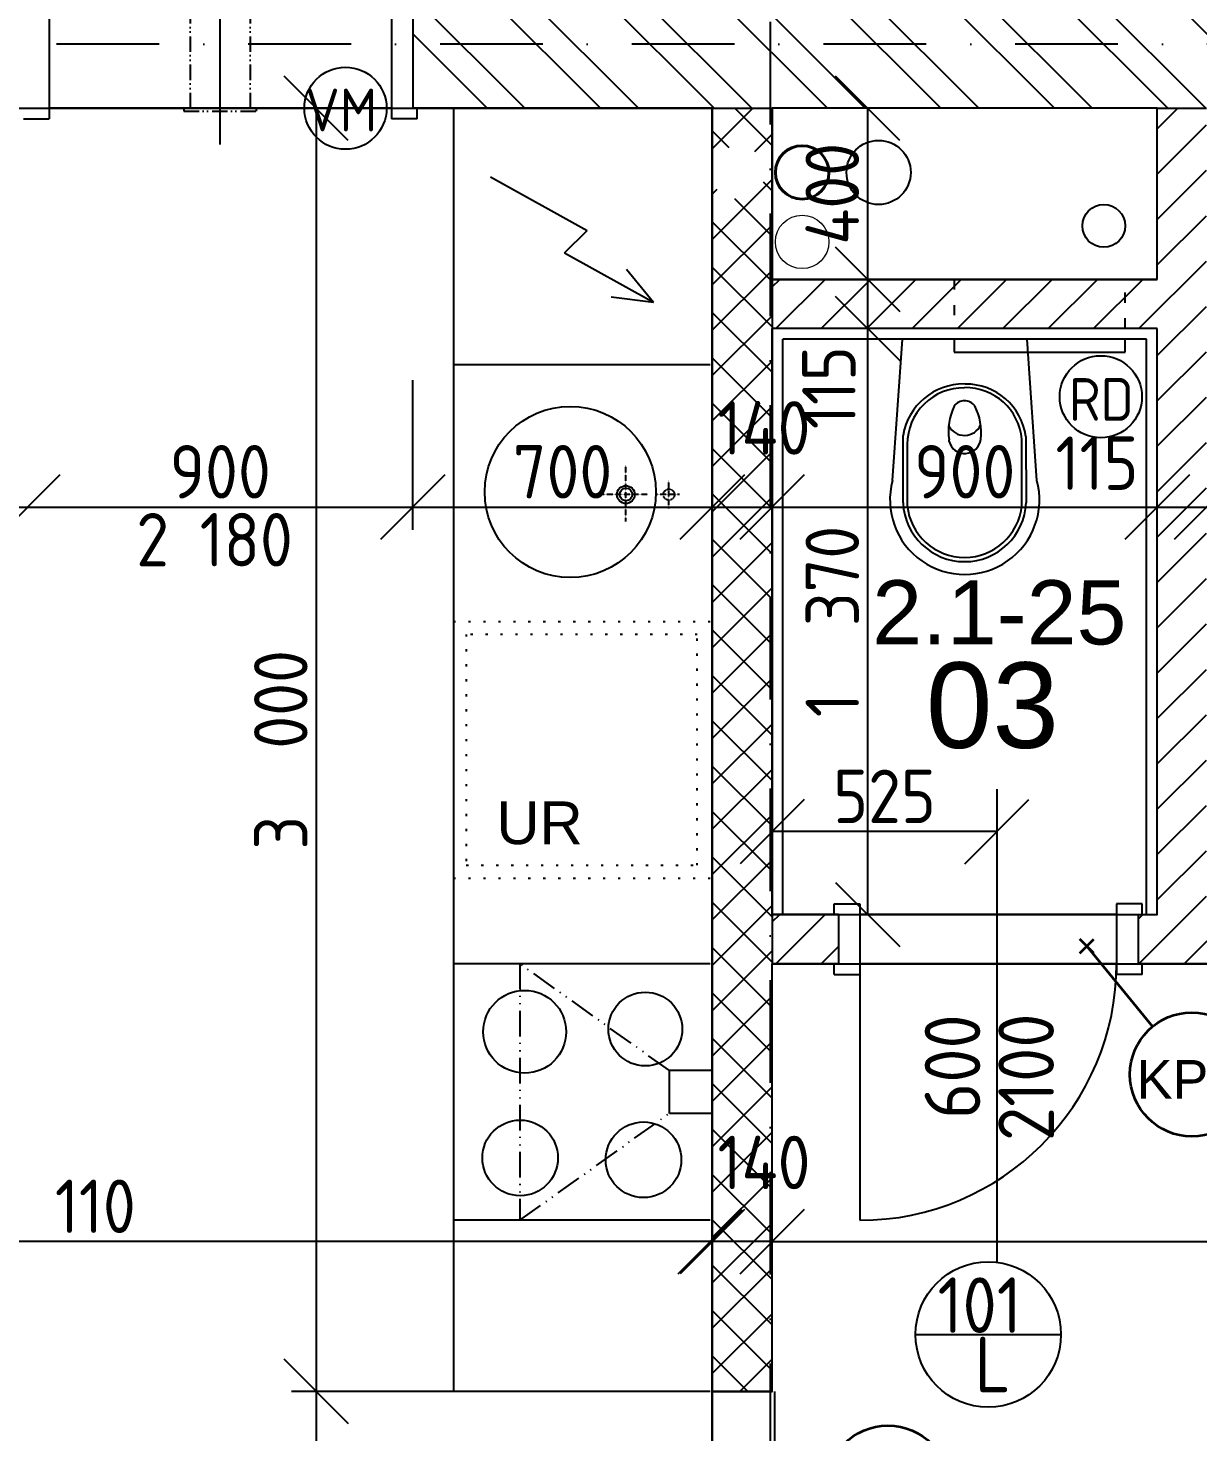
# Model space of a CAD drawing. Extents: x 4511820 to 5180432, y -1526536 to -944957.
# Drawn here: x 5030372 to 5033106, y -1241859 to -1238577 of the extents above; entities that cross this region are included whole.
import ezdxf

# ---------------------------------------------------------------- set-up
doc = ezdxf.new("R2010")
doc.units = 0
doc.header["$MEASUREMENT"] = 0
for name, pattern in [('ACAD_ISO03W100', [30, 12, -18]), ('ACAD_ISO07W100', [3.5, 0.5, -3]), ('ACAD_ISO12W100', [22, 12, -3, 0.5, -3, 0.5, -3]), ('BODKOCIARKOVANA_3', [5.6, 3, -1.3, 0, -1.3]), ('DASHED', [0.75, 0.5, -0.25])]:
    doc.linetypes.add(name, pattern=pattern)
doc.layers.get('0').update_dxf_attribs({"linetype": 'CONTINUOUS'})
doc.layers.get('Defpoints').update_dxf_attribs({"color": 61, "linetype": 'CONTINUOUS'})
for name, color, linetype in [('DVERE', 45, 'CONTINUOUS'), ('KÓTY', 4, 'CONTINUOUS'), ('MÚRY', 1, 'CONTINUOUS'), ('osi', 253, 'CONTINUOUS'), ('Plochy', 41, 'CONTINUOUS'), ('POPIS', 7, 'CONTINUOUS'), ('TENKÁ', 7, 'CONTINUOUS'), ('tzb', 153, 'CONTINUOUS'), ('ZARIADENIE1', 145, 'CONTINUOUS'), ('ZARIADOVACIE', 144, 'CONTINUOUS'), ('zz-vetr', 52, 'CONTINUOUS'), ('ŠRAFY', 82, 'CONTINUOUS')]:
    doc.layers.add(name, color=color, linetype=linetype)
for name, color, linetype, lineweight in [('preklady', 74, 'CONTINUOUS', 35), ('zz-kanal-daždová', 136, 'CONTINUOUS', 40), ('zz-kanal-splaskova', 37, 'CONTINUOUS', 18)]:
    doc.layers.add(name, color=color, linetype=linetype, lineweight=lineweight)
doc.styles.add('ARIAL', font='arial.ttf')
doc.styles.add('STYLE1', font='isocp.shx')
doc.dimstyles.new('STANDARD-50', dxfattribs={"dimtxt": 125, "dimasz": 150, "dimexe": 10, "dimexo": 200, "dimgap": 20, "dimtad": 1, "dimdsep": 46, "dimlunit": 6, "dimtxsty": 'STYLE1', "dimblk1": 'OBLIQUE', "dimblk2": 'OBLIQUE', "dimsah": 1, "dimcen": 2.5, "dimse1": 1, "dimse2": 1, "dimadec": 0, "dimazin": 0, "dimtfac": 1, "dimtmove": 1, "dimatfit": 3, "dimldrblk": 'OBLIQUE', "dimfxl": 1, "dimtolj": 1, "dimtzin": 0, "dimarcsym": 0})

# ---------------------------------------------------------------- blocks, each defined once
blk = doc.blocks.new('_OBLIQUE')
at = {"color": 0, "linetype": 'ByBlock'}
blk.add_line((-0.5, -0.5), (0.5, 0.5), dxfattribs=at)
blk = doc.blocks.new('*D31330')
at = {"layer": 'Defpoints', "color": 0}
for p in [(5032111, -1240356.6), (5032636, -1240356.6), (5032111, -1240455.5)]:
    blk.add_point(p, dxfattribs=at)
at = {"layer": 'KÓTY', "color": 0, "lineweight": -2}
blk.add_line((5032636, -1240455.5), (5032111, -1240455.5), dxfattribs=at)
at = {"layer": 'KÓTY', "color": 0, "linetype": 'ByBlock', "lineweight": -2, "xscale": 150, "yscale": 150, "zscale": 150, "rotation": 180}
blk.add_blockref('_OBLIQUE', (5032111, -1240455.5), dxfattribs=at)
at = {"layer": 'KÓTY', "color": 0, "linetype": 'ByBlock', "lineweight": -2, "xscale": 150, "yscale": 150, "zscale": 150}
blk.add_blockref('_OBLIQUE', (5032636, -1240455.5), dxfattribs=at)
at = {"layer": 'KÓTY', "color": 0, "insert": (5032373.5, -1240373), "char_height": 125, "attachment_point": 5, "style": 'STYLE1'}
blk.add_mtext('\\A1;525', dxfattribs=at)
blk = doc.blocks.new('*D31336')
at = {"layer": 'Defpoints', "color": 0}
for p in [(5032111, -1239371.7), (5033011, -1239371.7), (5033011, -1239696.5)]:
    blk.add_point(p, dxfattribs=at)
at = {"layer": 'KÓTY', "color": 0, "lineweight": -2}
blk.add_line((5032111, -1239696.5), (5033011, -1239696.5), dxfattribs=at)
at = {"layer": 'KÓTY', "color": 0, "linetype": 'ByBlock', "lineweight": -2, "xscale": 150, "yscale": 150, "zscale": 150, "rotation": 180}
blk.add_blockref('_OBLIQUE', (5032111, -1239696.5), dxfattribs=at)
at = {"layer": 'KÓTY', "color": 0, "linetype": 'ByBlock', "lineweight": -2, "xscale": 150, "yscale": 150, "zscale": 150}
blk.add_blockref('_OBLIQUE', (5033011, -1239696.5), dxfattribs=at)
at = {"layer": 'KÓTY', "color": 0, "insert": (5032561, -1239614), "char_height": 125, "attachment_point": 5, "style": 'STYLE1'}
blk.add_mtext('\\A1;900', dxfattribs=at)
blk = doc.blocks.new('*D31337')
at = {"layer": 'Defpoints', "color": 0}
for p in [(5033126, -1239696.5), (5035416, -1239696.5), (5035416, -1239696.5)]:
    blk.add_point(p, dxfattribs=at)
at = {"layer": 'KÓTY', "color": 0, "lineweight": -2}
blk.add_line((5033126, -1239696.5), (5035416, -1239696.5), dxfattribs=at)
at = {"layer": 'KÓTY', "color": 0, "linetype": 'ByBlock', "lineweight": -2, "xscale": 150, "yscale": 150, "zscale": 150, "rotation": 180}
blk.add_blockref('_OBLIQUE', (5033126, -1239696.5), dxfattribs=at)
at = {"layer": 'KÓTY', "color": 0, "linetype": 'ByBlock', "lineweight": -2, "xscale": 150, "yscale": 150, "zscale": 150}
blk.add_blockref('_OBLIQUE', (5035416, -1239696.5), dxfattribs=at)
at = {"layer": 'KÓTY', "color": 0, "insert": (5034271, -1239614), "char_height": 125, "attachment_point": 5, "style": 'STYLE1'}
blk.add_mtext('\\A1;2ﾠ290', dxfattribs=at)
blk = doc.blocks.new('*D31338')
at = {"layer": 'Defpoints', "color": 0}
for p in [(5033011, -1239696.5), (5033126, -1239696.5), (5033126, -1239696.5)]:
    blk.add_point(p, dxfattribs=at)
at = {"layer": 'KÓTY', "color": 0, "lineweight": -2}
blk.add_line((5033011, -1239696.5), (5033126, -1239696.5), dxfattribs=at)
at = {"layer": 'KÓTY', "color": 0, "linetype": 'ByBlock', "lineweight": -2, "xscale": 150, "yscale": 150, "zscale": 150, "rotation": 180}
blk.add_blockref('_OBLIQUE', (5033011, -1239696.5), dxfattribs=at)
at = {"layer": 'KÓTY', "color": 0, "linetype": 'ByBlock', "lineweight": -2, "xscale": 150, "yscale": 150, "zscale": 150}
blk.add_blockref('_OBLIQUE', (5033126, -1239696.5), dxfattribs=at)
at = {"layer": 'KÓTY', "color": 0, "insert": (5032870, -1239594), "char_height": 125, "attachment_point": 5, "style": 'STYLE1'}
blk.add_mtext('\\A1;115', dxfattribs=at)
blk = doc.blocks.new('*D31341')
at = {"layer": 'Defpoints', "color": 0}
for p in [(5031971, -1238764.2), (5031045, -1241764.2), (5031971, -1241764.2)]:
    blk.add_point(p, dxfattribs=at)
at = {"layer": 'KÓTY', "color": 0, "lineweight": -2}
blk.add_line((5031045, -1238764.2), (5031045, -1241764.2), dxfattribs=at)
at = {"layer": 'KÓTY', "color": 0, "linetype": 'ByBlock', "lineweight": -2, "xscale": 150, "yscale": 150, "zscale": 150}
for p, rotation in [((5031045, -1238764.2), 90), ((5031045, -1241764.2), 270)]:
    blk.add_blockref('_OBLIQUE', p, dxfattribs=dict(at, rotation=rotation))
at = {"layer": 'KÓTY', "color": 0, "insert": (5030962.5, -1240264.2), "char_height": 125, "attachment_point": 5, "rotation": 90, "style": 'STYLE1'}
blk.add_mtext('\\A1;3ﾠ000', dxfattribs=at)
blk = doc.blocks.new('*D31342')
at = {"layer": 'Defpoints', "color": 0}
for p in [(5031971, -1241764.2), (5031045, -1242839.2), (5031971, -1242839.2)]:
    blk.add_point(p, dxfattribs=at)
at = {"layer": 'KÓTY', "color": 0, "lineweight": -2}
blk.add_line((5031045, -1241764.2), (5031045, -1242839.2), dxfattribs=at)
at = {"layer": 'KÓTY', "color": 0, "linetype": 'ByBlock', "lineweight": -2, "xscale": 150, "yscale": 150, "zscale": 150}
for p, rotation in [((5031045, -1241764.2), 90), ((5031045, -1242839.2), 270)]:
    blk.add_blockref('_OBLIQUE', p, dxfattribs=dict(at, rotation=rotation))
at = {"layer": 'KÓTY', "color": 0, "insert": (5030962.5, -1242301.7), "char_height": 125, "attachment_point": 5, "rotation": 90, "style": 'STYLE1'}
blk.add_mtext('\\A1;1ﾠ075', dxfattribs=at)
blk = doc.blocks.new('*D31345')
at = {"layer": 'Defpoints', "color": 0}
for p in [(5031966, -1241764.2), (5028856, -1241854.2), (5031966, -1242281.5)]:
    blk.add_point(p, dxfattribs=at)
at = {"layer": 'KÓTY', "color": 0, "lineweight": -2}
blk.add_line((5028856, -1242281.5), (5031966, -1242281.5), dxfattribs=at)
at = {"layer": 'KÓTY', "color": 0, "linetype": 'ByBlock', "lineweight": -2, "xscale": 150, "yscale": 150, "zscale": 150, "rotation": 180}
blk.add_blockref('_OBLIQUE', (5028856, -1242281.5), dxfattribs=at)
at = {"layer": 'KÓTY', "color": 0, "linetype": 'ByBlock', "lineweight": -2, "xscale": 150, "yscale": 150, "zscale": 150}
blk.add_blockref('_OBLIQUE', (5031966, -1242281.5), dxfattribs=at)
at = {"layer": 'KÓTY', "color": 0, "insert": (5030411, -1242199), "char_height": 125, "attachment_point": 5, "style": 'STYLE1'}
blk.add_mtext('\\A1;3ﾠ110', dxfattribs=at)
blk = doc.blocks.new('*D31346')
at = {"layer": 'Defpoints', "color": 0}
for p in [(5035416, -1241414), (5032111, -1241764.2), (5035416, -1241764.2)]:
    blk.add_point(p, dxfattribs=at)
at = {"layer": 'KÓTY', "color": 0, "lineweight": -2}
blk.add_line((5032111, -1241414), (5035416, -1241414), dxfattribs=at)
at = {"layer": 'KÓTY', "color": 0, "linetype": 'ByBlock', "lineweight": -2, "xscale": 150, "yscale": 150, "zscale": 150, "rotation": 180}
blk.add_blockref('_OBLIQUE', (5032111, -1241414), dxfattribs=at)
at = {"layer": 'KÓTY', "color": 0, "linetype": 'ByBlock', "lineweight": -2, "xscale": 150, "yscale": 150, "zscale": 150}
blk.add_blockref('_OBLIQUE', (5035416, -1241414), dxfattribs=at)
at = {"layer": 'KÓTY', "color": 0, "insert": (5033567.5, -1241317.5), "char_height": 125, "attachment_point": 5, "style": 'STYLE1'}
blk.add_mtext('\\A1;3ﾠ305', dxfattribs=at)
blk = doc.blocks.new('*D31350')
at = {"layer": 'Defpoints', "color": 0}
for p in [(5031971, -1241414), (5031971, -1241764.2), (5032111, -1241764.2)]:
    blk.add_point(p, dxfattribs=at)
at = {"layer": 'KÓTY', "color": 0, "lineweight": -2}
blk.add_line((5032111, -1241414), (5031971, -1241414), dxfattribs=at)
at = {"layer": 'KÓTY', "color": 0, "linetype": 'ByBlock', "lineweight": -2, "xscale": 150, "yscale": 150, "zscale": 150, "rotation": 180}
blk.add_blockref('_OBLIQUE', (5031971, -1241414), dxfattribs=at)
at = {"layer": 'KÓTY', "color": 0, "linetype": 'ByBlock', "lineweight": -2, "xscale": 150, "yscale": 150, "zscale": 150}
blk.add_blockref('_OBLIQUE', (5032111, -1241414), dxfattribs=at)
at = {"layer": 'KÓTY', "color": 0, "insert": (5032091.8, -1241229), "char_height": 125, "attachment_point": 5, "style": 'STYLE1'}
blk.add_mtext('\\A1;140', dxfattribs=at)
blk = doc.blocks.new('*D31351')
at = {"layer": 'Defpoints', "color": 0}
for p in [(5028856, -1241414), (5028856, -1241764.2), (5031966, -1241764.2)]:
    blk.add_point(p, dxfattribs=at)
at = {"layer": 'KÓTY', "color": 0, "lineweight": -2}
blk.add_line((5031966, -1241414), (5028856, -1241414), dxfattribs=at)
at = {"layer": 'KÓTY', "color": 0, "linetype": 'ByBlock', "lineweight": -2, "xscale": 150, "yscale": 150, "zscale": 150, "rotation": 180}
blk.add_blockref('_OBLIQUE', (5028856, -1241414), dxfattribs=at)
at = {"layer": 'KÓTY', "color": 0, "linetype": 'ByBlock', "lineweight": -2, "xscale": 150, "yscale": 150, "zscale": 150}
blk.add_blockref('_OBLIQUE', (5031966, -1241414), dxfattribs=at)
at = {"layer": 'KÓTY', "color": 0, "insert": (5030411, -1241331.5), "char_height": 125, "attachment_point": 5, "style": 'STYLE1'}
blk.add_mtext('\\A1;3ﾠ110', dxfattribs=at)
blk = doc.blocks.new('*D31354')
at = {"layer": 'Defpoints', "color": 0}
for p in [(5032111, -1239164.2), (5032111, -1239279.2), (5032334, -1239279.2)]:
    blk.add_point(p, dxfattribs=at)
at = {"layer": 'KÓTY', "color": 0, "lineweight": -2}
blk.add_line((5032334, -1239164.2), (5032334, -1239279.2), dxfattribs=at)
at = {"layer": 'KÓTY', "color": 0, "linetype": 'ByBlock', "lineweight": -2, "xscale": 150, "yscale": 150, "zscale": 150}
for p, rotation in [((5032334, -1239164.2), 90), ((5032334, -1239279.2), 270)]:
    blk.add_blockref('_OBLIQUE', p, dxfattribs=dict(at, rotation=rotation))
at = {"layer": 'KÓTY', "color": 0, "insert": (5032243.5, -1239417.5), "char_height": 125, "attachment_point": 5, "rotation": 90, "style": 'STYLE1'}
blk.add_mtext('\\A1;115', dxfattribs=at)
blk = doc.blocks.new('*D31355')
at = {"layer": 'Defpoints', "color": 0}
for p in [(5032111, -1238764.2), (5032111, -1239164.2), (5032334, -1239164.2)]:
    blk.add_point(p, dxfattribs=at)
at = {"layer": 'KÓTY', "color": 0, "lineweight": -2}
blk.add_line((5032334, -1238764.2), (5032334, -1239164.2), dxfattribs=at)
at = {"layer": 'KÓTY', "color": 0, "linetype": 'ByBlock', "lineweight": -2, "xscale": 150, "yscale": 150, "zscale": 150}
for p, rotation in [((5032334, -1238764.2), 90), ((5032334, -1239164.2), 270)]:
    blk.add_blockref('_OBLIQUE', p, dxfattribs=dict(at, rotation=rotation))
at = {"layer": 'KÓTY', "color": 0, "insert": (5032251.5, -1238964.2), "char_height": 125, "attachment_point": 5, "rotation": 90, "style": 'STYLE1'}
blk.add_mtext('\\A1;400', dxfattribs=at)
blk = doc.blocks.new('*D31356')
at = {"layer": 'Defpoints', "color": 0}
for p in [(5032111, -1239279.2), (5032111, -1240649.2), (5032334, -1240649.2)]:
    blk.add_point(p, dxfattribs=at)
at = {"layer": 'KÓTY', "color": 0, "lineweight": -2}
blk.add_line((5032334, -1239279.2), (5032334, -1240649.2), dxfattribs=at)
at = {"layer": 'KÓTY', "color": 0, "linetype": 'ByBlock', "lineweight": -2, "xscale": 150, "yscale": 150, "zscale": 150}
for p, rotation in [((5032334, -1239279.2), 90), ((5032334, -1240649.2), 270)]:
    blk.add_blockref('_OBLIQUE', p, dxfattribs=dict(at, rotation=rotation))
at = {"layer": 'KÓTY', "color": 0, "insert": (5032251.5, -1239964.2), "char_height": 125, "attachment_point": 5, "rotation": 90, "style": 'STYLE1'}
blk.add_mtext('\\A1;1ﾠ370', dxfattribs=at)
blk = doc.blocks.new('*D31360')
at = {"layer": 'Defpoints', "color": 0}
for p in [(5030371, -1238614.2), (5028856, -1238764.2), (5030371, -1239696.5)]:
    blk.add_point(p, dxfattribs=at)
at = {"layer": 'KÓTY', "color": 0, "lineweight": -2}
blk.add_line((5028856, -1239696.5), (5030371, -1239696.5), dxfattribs=at)
at = {"layer": 'KÓTY', "color": 0, "linetype": 'ByBlock', "lineweight": -2, "xscale": 150, "yscale": 150, "zscale": 150, "rotation": 180}
blk.add_blockref('_OBLIQUE', (5028856, -1239696.5), dxfattribs=at)
at = {"layer": 'KÓTY', "color": 0, "linetype": 'ByBlock', "lineweight": -2, "xscale": 150, "yscale": 150, "zscale": 150}
blk.add_blockref('_OBLIQUE', (5030371, -1239696.5), dxfattribs=at)
at = {"layer": 'KÓTY', "color": 0, "insert": (5029613.5, -1239614), "char_height": 125, "attachment_point": 5, "style": 'STYLE1'}
blk.add_mtext('\\A1;1ﾠ515', dxfattribs=at)
blk = doc.blocks.new('*D31361')
at = {"layer": 'Defpoints', "color": 0}
for p in [(5030371, -1238614.2), (5031271, -1238614.2), (5031271, -1239696.5)]:
    blk.add_point(p, dxfattribs=at)
at = {"layer": 'KÓTY', "color": 0, "lineweight": -2}
blk.add_line((5030371, -1239696.5), (5031271, -1239696.5), dxfattribs=at)
at = {"layer": 'KÓTY', "color": 0, "linetype": 'ByBlock', "lineweight": -2, "xscale": 150, "yscale": 150, "zscale": 150, "rotation": 180}
blk.add_blockref('_OBLIQUE', (5030371, -1239696.5), dxfattribs=at)
at = {"layer": 'KÓTY', "color": 0, "linetype": 'ByBlock', "lineweight": -2, "xscale": 150, "yscale": 150, "zscale": 150}
blk.add_blockref('_OBLIQUE', (5031271, -1239696.5), dxfattribs=at)
at = {"layer": 'KÓTY', "color": 0, "insert": (5030821, -1239614), "char_height": 125, "attachment_point": 5, "style": 'STYLE1'}
blk.add_mtext('\\A1;900', dxfattribs=at)
blk = doc.blocks.new('*D31362')
at = {"layer": 'Defpoints', "color": 0}
for p in [(5031271, -1238614.2), (5031971, -1238764.2), (5031971, -1239696.5)]:
    blk.add_point(p, dxfattribs=at)
at = {"layer": 'KÓTY', "color": 0, "lineweight": -2}
blk.add_line((5031271, -1239696.5), (5031971, -1239696.5), dxfattribs=at)
at = {"layer": 'KÓTY', "color": 0, "linetype": 'ByBlock', "lineweight": -2, "xscale": 150, "yscale": 150, "zscale": 150, "rotation": 180}
blk.add_blockref('_OBLIQUE', (5031271, -1239696.5), dxfattribs=at)
at = {"layer": 'KÓTY', "color": 0, "linetype": 'ByBlock', "lineweight": -2, "xscale": 150, "yscale": 150, "zscale": 150}
blk.add_blockref('_OBLIQUE', (5031971, -1239696.5), dxfattribs=at)
at = {"layer": 'KÓTY', "color": 0, "insert": (5031621, -1239614), "char_height": 125, "attachment_point": 5, "style": 'STYLE1'}
blk.add_mtext('\\A1;700', dxfattribs=at)
blk = doc.blocks.new('*D31363')
at = {"layer": 'Defpoints', "color": 0}
for p in [(5031971, -1239696.5), (5032111, -1239696.5), (5032111, -1239696.5)]:
    blk.add_point(p, dxfattribs=at)
at = {"layer": 'KÓTY', "color": 0, "lineweight": -2}
blk.add_line((5031971, -1239696.5), (5032111, -1239696.5), dxfattribs=at)
at = {"layer": 'KÓTY', "color": 0, "linetype": 'ByBlock', "lineweight": -2, "xscale": 150, "yscale": 150, "zscale": 150, "rotation": 180}
blk.add_blockref('_OBLIQUE', (5031971, -1239696.5), dxfattribs=at)
at = {"layer": 'KÓTY', "color": 0, "linetype": 'ByBlock', "lineweight": -2, "xscale": 150, "yscale": 150, "zscale": 150}
blk.add_blockref('_OBLIQUE', (5032111, -1239696.5), dxfattribs=at)
at = {"layer": 'KÓTY', "color": 0, "insert": (5032091.8, -1239511.5), "char_height": 125, "attachment_point": 5, "style": 'STYLE1'}
blk.add_mtext('\\A1;140', dxfattribs=at)

msp = doc.modelspace()

# ---------------------------------------------------------------- hatches: boundary and pattern name
at = {"layer": 'ŠRAFY'}
h = msp.add_hatch(dxfattribs=at)
h.set_pattern_fill('ANSI32', color=256, scale=500, angle=90)
h.set_pattern_definition([(135, (515810.9, -44587.94), (-132.5825215, -132.5825215), []), (135, (515810.9, -44499.55), (-132.5825215, -132.5825215), [])])
h.paths.add_polyline_path([(5035341, -1238464.226), (5035226, -1238464.226), (5033376, -1238464.226), (5033211, -1238464.226), (5031271, -1238464.226), (5031271, -1238764.226), (5031971, -1238764.226), (5032111, -1238764.226), (5033011, -1238764.226), (5033126, -1238764.226), (5035416, -1238764.226), (5035581, -1238764.226), (5036516, -1238764.226), (5036516, -1238464.226), (5036356, -1238464.226), (5036241, -1238464.226)])
at = {"layer": 'ŠRAFY', "ltscale": 0.25}
h = msp.add_hatch(dxfattribs=at)
h.set_pattern_fill('ANSI37', color=256, scale=600, style=0)
h.set_pattern_definition([(45, (-3027222.4, 367531.64), (-53.0330086, 53.0330086), []), (135, (-3027222.4, 367531.64), (-53.0330086, -53.0330086), [])])
h.paths.add_polyline_path([(5031971, -1241014.226), (5031971, -1241114.226), (5031971, -1241764.226), (5032111, -1241764.226), (5032111, -1240764.226), (5032111, -1240649.226), (5032111, -1239279.226), (5032111, -1239164.226), (5032111, -1238764.226), (5031971, -1238764.226), (5031971, -1238896.726, -0.8672954), (5032093.5, -1238914.226, -0.8672954), (5031971, -1238931.726)])
h.paths.add_polyline_path([(5031954.201, -1241104.035), (5032229.299, -1241104.035), (5032229.299, -1241354.035), (5031954.201, -1241354.035)], flags=9)
h = msp.add_hatch(dxfattribs=at)
h.set_pattern_fill('ANSI31', color=256, scale=600, style=0)
h.set_pattern_definition([(45, (515270.5, 214751.965), (-53.0330086, 53.0330086), [])])
h.paths.add_polyline_path([(5032111, -1240764.226), (5032266, -1240764.226), (5032266, -1240649.226), (5032111, -1240649.226)])
h.paths.add_polyline_path([(5032111, -1239279.226), (5033011, -1239279.226), (5033011, -1240649.226), (5032966, -1240649.226), (5032966, -1240764.226), (5033716, -1240764.226), (5033716, -1240649.226), (5033126, -1240649.226), (5033126, -1238764.226), (5033011, -1238764.226), (5033011, -1239164.226), (5032111, -1239164.226)])

# ---------------------------------------------------------------- linework, layer by layer
at = {"layer": 'DVERE', "ltscale": 0.25}
for p, q in [((5030821, -1238848.726), (5030821, -1237446.07)), ((5030421, -1238439.226), (5030421, -1238789.226)), ((5031221, -1238439.226), (5031221, -1238789.226)), ((5031221, -1238764.226), (5030421, -1238764.226)), ((5031281, -1238789.226), (5031281, -1238764.226)), ((5030361, -1238789.226), (5030421, -1238789.226)), ((5031281, -1238789.226), (5031221, -1238789.226)), ((5032636, -1240356.57), (5032636, -1241461.226)), ((5032256, -1240624.226), (5032316, -1240624.226)), ((5032256, -1240649.226), (5032256, -1240624.226)), ((5032316, -1240624.226), (5032316, -1240789.226)), ((5032976, -1240624.226), (5032916, -1240624.226)), ((5032916, -1240624.226), (5032916, -1240789.226)), ((5032976, -1240649.226), (5032976, -1240624.226)), ((5032916, -1240649.226), (5032316, -1240649.226)), ((5032256, -1240789.226), (5032256, -1240764.226)), ((5032916, -1240764.226), (5032316, -1240764.226)), ((5032316, -1240764.226), (5032316, -1241364.226)), ((5032976, -1240789.226), (5032976, -1240764.226)), ((5032256, -1240789.226), (5032316, -1240789.226)), ((5032976, -1240789.226), (5032916, -1240789.226)), ((5032446, -1241631.226), (5032786, -1241631.226))]:
    msp.add_line(p, q, dxfattribs=at)
msp.add_circle((5032616, -1241631.226), 170, dxfattribs=at)
msp.add_arc((5032316, -1240764.226), 600, 270, 0, dxfattribs=at)
at = {"layer": 'KÓTY'}
for p, q in [((5031271, -1239749.938), (5031271, -1239399.938)), ((5031380, -1241764.226), (5030987.5, -1241764.226))]:
    msp.add_line(p, q, dxfattribs=at)
at = {"layer": 'MÚRY', "ltscale": 0.25}
for p, q in [((5031271, -1238464.226), (5031271, -1238764.226)), ((5031971, -1241764.226), (5031971, -1238764.226)), ((5033011, -1238764.226), (5032111, -1238764.226)), ((5033011, -1238764.226), (5032111, -1238764.226)), ((5032111, -1239164.226), (5032111, -1238764.226)), ((5033011, -1239164.226), (5033011, -1238764.226)), ((5033011, -1239164.226), (5033011, -1238764.226)), ((5032111, -1239164.226), (5033011, -1239164.226)), ((5032111, -1239164.226), (5033011, -1239164.226)), ((5033011, -1239164.226), (5032111, -1239164.226)), ((5032111, -1240649.226), (5032111, -1239279.226)), ((5033011, -1239279.226), (5032111, -1239279.226)), ((5033011, -1240649.226), (5033011, -1239279.226)), ((5032266, -1240649.226), (5032111, -1240649.226)), ((5032266, -1240649.226), (5032266, -1240764.226)), ((5032966, -1240649.226), (5032966, -1240764.226)), ((5032966, -1240649.226), (5033011, -1240649.226)), ((5032111, -1241764.226), (5032111, -1240764.226)), ((5032266, -1240764.226), (5032111, -1240764.226)), ((5033716, -1240764.226), (5032966, -1240764.226))]:
    msp.add_line(p, q, dxfattribs=at)
at = {"layer": 'MÚRY'}
for p, q in [((5031971, -1238764.226), (5031271, -1238764.226)), ((5032111, -1238764.226), (5032111, -1239164.226)), ((5032111, -1238764.226), (5032111, -1239164.226)), ((5032111, -1241764.226), (5031971, -1241764.226))]:
    msp.add_line(p, q, dxfattribs=at)
at = {"layer": 'osi', "linetype": 'BODKOCIARKOVANA_3', "ltscale": 80}
for p, q in [((5032106, -1223327.035), (5032106, -1260844.226)), ((5041881, -1238614.226), (4978211, -1238614.226))]:
    msp.add_line(p, q, dxfattribs=at)
at = {"layer": 'Plochy'}
for points in [[(5027621, -1244884.226), (5027621, -1241854.226), (5028856, -1241854.226), (5028856, -1238764.226), (5031971, -1238764.226), (5031971, -1244884.226)], [(5033011, -1239279.226), (5032111, -1239279.226), (5032111, -1240649.226), (5033011, -1240649.226)], [(5032111, -1244884.226), (5032111, -1242839.226), (5031971, -1242839.226), (5031971, -1241764.226), (5032111, -1241764.226), (5032111, -1240764.226), (5035416, -1240764.226), (5035416, -1244884.226), (5033531, -1244884.226), (5033531, -1242999.226), (5034166, -1242999.226), (5034166, -1242884.226), (5033416, -1242884.226), (5033416, -1244884.226)]]:
    msp.add_lwpolyline(points, close=True, dxfattribs=at)
at = {"layer": 'preklady'}
for p, q in [((5032829.765, -1240740.034), (5032862.999, -1240706.8)), ((5032863, -1240740.035), (5032829.766, -1240706.801)), ((5032846.382, -1240723.417), (5033000.109, -1240911.061))]:
    msp.add_line(p, q, dxfattribs=at)
at = {"layer": 'preklady', "ltscale": 0.25}
for centre in [(5033092, -1241023.226), (5032381.5, -1241989.226)]:
    msp.add_circle(centre, 145, dxfattribs=at)
at = {"layer": 'TENKÁ'}
for p, q in [((5031971, -1238764.226), (5032111, -1238764.226)), ((5033011, -1238764.226), (5033126, -1238764.226)), ((5032111, -1239164.226), (5032111, -1239279.226)), ((5032111, -1240649.226), (5032111, -1240764.226))]:
    msp.add_line(p, q, dxfattribs=at)
at = {"layer": 'TENKÁ', "ltscale": 0.25}
for p, q in [((5032986, -1239304.226), (5032136, -1239304.226)), ((5032136, -1240649.226), (5032136, -1239304.226)), ((5032986, -1240649.226), (5032986, -1239304.226))]:
    msp.add_line(p, q, dxfattribs=at)
at = {"layer": 'TENKÁ', "linetype": 'ACAD_ISO12W100', "ltscale": 10}
for p, q in [((5031971, -1241764.226), (5031971, -1242839.226)), ((5032116, -1241764.226), (5032116, -1242839.226))]:
    msp.add_line(p, q, dxfattribs=at)
at = {"layer": 'tzb', "linetype": 'ACAD_ISO03W100', "ltscale": 2}
for p, q in [((5032536, -1239164.226), (5032536, -1239279.226)), ((5032936, -1239279.226), (5032936, -1239164.226))]:
    msp.add_line(p, q, dxfattribs=at)
at = {"layer": 'tzb'}
for p, q in [((5032536, -1239304.226), (5032536, -1239334.226)), ((5032936, -1239334.226), (5032936, -1239304.226)), ((5032536, -1239334.226), (5032936, -1239334.226))]:
    msp.add_line(p, q, dxfattribs=at)
msp.add_circle((5032879.112, -1239438.657), 96, dxfattribs=at)
at = {"layer": 'ZARIADENIE1', "color": 8, "ltscale": 0.25}
for p, q in [((5031366, -1238764.226), (5031366, -1240569.226)), ((5031966, -1239364.226), (5031366, -1239364.226)), ((5031366, -1240569.226), (5031366, -1241764.226)), ((5031966, -1240764.226), (5031366, -1240764.226)), ((5031966, -1240764.226), (5031366, -1240764.226)), ((5031966, -1240764.226), (5031366, -1240764.226)), ((5031871, -1241114.226), (5031871, -1241014.226)), ((5031971, -1241014.226), (5031871, -1241014.226)), ((5031971, -1241114.226), (5031871, -1241114.226)), ((5031966, -1241364.226), (5031366, -1241364.226)), ((5031966, -1241364.226), (5031366, -1241364.226)), ((5031966, -1241764.226), (5031366, -1241764.226))]:
    msp.add_line(p, q, dxfattribs=at)
at = {"layer": 'ZARIADENIE1', "color": 8}
for p, q in [((5031452.488, -1238924.374), (5031678.814, -1239050.301)), ((5031625.943, -1239102.134), (5031678.814, -1239050.301)), ((5031625.943, -1239102.134), (5031833.918, -1239217.85)), ((5031770.64, -1239140.301), (5031833.918, -1239217.85)), ((5031734.661, -1239204.966), (5031833.918, -1239217.85))]:
    msp.add_line(p, q, dxfattribs=at)
at = {"layer": 'ZARIADENIE1', "color": 8, "linetype": 'DASHED'}
for p, q in [((5031769.231, -1239730.187), (5031769.231, -1239598.734)), ((5031869.654, -1239700.062), (5031869.654, -1239634.335)), ((5031819.896, -1239667.199), (5031710.351, -1239667.199)), ((5031894.301, -1239667.199), (5031842.268, -1239667.199))]:
    msp.add_line(p, q, dxfattribs=at)
at = {"layer": 'ZARIADENIE1', "color": 8, "linetype": 'ACAD_ISO07W100', "ltscale": 10}
for p, q in [((5031366, -1239964.226), (5031966, -1239964.226)), ((5031366, -1240564.226), (5031966, -1240564.226))]:
    msp.add_line(p, q, dxfattribs=at)
at = {"layer": 'ZARIADENIE1', "color": 8, "linetype": 'ACAD_ISO12W100', "ltscale": 5}
for p, q in [((5031871, -1241014.226), (5031521, -1240764.226)), ((5031521, -1240764.226), (5031521, -1241364.226)), ((5031521, -1241364.226), (5031871, -1241114.226))]:
    msp.add_line(p, q, dxfattribs=at)
at = {"layer": 'ZARIADENIE1', "color": 8, "linetype": 'ACAD_ISO07W100', "ltscale": 10}
msp.add_lwpolyline([(5031936, -1239994.226), (5031396, -1239994.226), (5031396, -1240534.226), (5031936, -1240534.226)], close=True, dxfattribs=at)
at = {"layer": 'ZARIADENIE1', "color": 8, "ltscale": 0.25}
for centre, radius in [((5031639.088, -1239661.35), 200), ((5031532.446, -1240923.423), 96.805), ((5031814.443, -1240917.102), 86.283), ((5031521.924, -1241218.382), 88.387), ((5031810.235, -1241222.777), 88.387)]:
    msp.add_circle(centre, radius, dxfattribs=at)
at = {"layer": 'ZARIADENIE1', "color": 8, "linetype": 'Continuous'}
for centre, radius in [((5031768.964, -1239667.472), 20.877), ((5031769.231, -1239667.199), 14.781)]:
    msp.add_circle(centre, radius, dxfattribs=at)
at = {"layer": 'ZARIADENIE1', "color": 8, "linetype": 'DASHED'}
msp.add_circle((5031869.654, -1239667.512), 12.931, dxfattribs=at)
at = {"layer": 'ZARIADOVACIE'}
for p, q in [((5032392.187, -1239634.225), (5032415.263, -1239304.226)), ((5032729.813, -1239634.224), (5032706.737, -1239304.226)), ((5032416.782, -1239686.516), (5032416.782, -1239529.107)), ((5032426.637, -1239549.869), (5032426.637, -1239692.69)), ((5032694.647, -1239692.69), (5032694.647, -1239538.029)), ((5032703.545, -1239531.36), (5032704.671, -1239686.516))]:
    msp.add_line(p, q, dxfattribs=at)
at = {"layer": 'ZARIADOVACIE', "linetype": 'Continuous'}
for p, q in [((5032562.699, -1239409.106), (5032559.882, -1239408.542)), ((5032561, -1239417.194), (5032560.104, -1239418.016)), ((5032524.436, -1239543.224), (5032524.274, -1239539.514))]:
    msp.add_line(p, q, dxfattribs=at)
for centre, radius, start, end in [((5032559.563, -1239553.37), 144.828, 89.874094, 170.355814), ((5032558.52, -1239549.89), 131.883, 89.311779, 179.990871), ((5032561.931, -1239550.492), 133.3, 5.364578, 90.399907), ((5032564.052, -1239549.807), 140.707, 7.532963, 90.550993), ((5032560.504, -1239477.934), 29.701, 36.344037, 144.266205), ((5032661.113, -1239520.135), 138.205, 154.477977, 188.060779), ((5032465.226, -1239522.143), 134.275, 353.23165, 27.408649), ((5032560.432, -1239487.823), 41.261, 206.767028, 336.409044), ((5032561, -1239533.539), 37.825, 194.836199, 353.274318), ((5032561, -1239679.458), 174.768, 165.000166, 15.000097), ((5032560.727, -1239680.142), 144.085, 182.535471, 357.464529), ((5032560.642, -1239679.582), 134.645, 185.586614, 354.413386)]:
    msp.add_arc(centre, radius, start, end, dxfattribs=at)
at = {"layer": 'zz-kanal-daždová'}
msp.add_circle((5032181, -1238914.226), 62.5, dxfattribs=at)
at = {"layer": 'zz-kanal-splaskova'}
msp.add_circle((5032181, -1239076.726), 62.5, dxfattribs=at)
at = {"layer": 'zz-vetr', "linetype": 'ACAD_ISO12W100', "lineweight": -2, "ltscale": 3}
for p, q in [((5030751, -1238464.226), (5030751, -1238764.226)), ((5030891, -1238464.226), (5030891, -1238764.226))]:
    msp.add_line(p, q, dxfattribs=at)
msp.add_lwpolyline([(5030906, -1238771.226), (5030906, -1238764.226), (5030736, -1238764.226), (5030736, -1238771.226)], close=True, dxfattribs=at)
at = {"layer": 'zz-vetr'}
for centre, radius in [((5031113.654, -1238764.226), 96), ((5032359.705, -1238914.226), 75), ((5032886, -1239039.226), 50)]:
    msp.add_circle(centre, radius, dxfattribs=at)

# ---------------------------------------------------------------- texts
at = {"layer": 'DVERE', "style": 'STYLE1'}
for s, p in [('101', (5032497.47, -1241627.726)), ('L', (5032584.47, -1241766.363))]:
    msp.add_text(s, height=130, dxfattribs=at).set_placement(p)
at = {"layer": 'KÓTY', "insert": (5030807.688, -1239772.992), "char_height": 125, "attachment_point": 5, "style": 'STYLE1'}
msp.add_mtext('\\A1;2 180', dxfattribs=at)
at = {"layer": 'POPIS', "lineweight": 40, "ltscale": 0.25, "style": 'ARIAL'}
for s, height, p in [('2.1-25', 150, (5032344.769, -1240017.805)), ('03', 200, (5032470.311, -1240259.805)), ('03', 200, (5032470.311, -1240259.805))]:
    msp.add_text(s, height=height, dxfattribs=at).set_placement(p)
at = {"layer": 'preklady', "linetype": 'Continuous', "lineweight": 20, "style": 'ARIAL'}
msp.add_text('KP.2', height=90, dxfattribs=at).set_placement((5032962.736, -1241079.483))
at = {"layer": 'TENKÁ', "linetype": 'Continuous', "style": 'STYLE1'}
for s, p in [('600', (5032597.417, -1241127.141)), ('2100', (5032769.524, -1241178.915))]:
    msp.add_text(s, height=130, rotation=90, dxfattribs=at).set_placement(p)
at = {"layer": 'tzb', "style": 'STYLE1'}
msp.add_text('RD', height=100, dxfattribs=at).set_placement((5032804.484, -1239494.857))
at = {"layer": 'ZARIADENIE1', "color": 8, "linetype": 'ACAD_ISO07W100', "ltscale": 10, "style": 'ARIAL'}
msp.add_text('UR', height=100, dxfattribs=at).set_placement((5031466.429, -1240484.834))
at = {"layer": 'zz-vetr', "style": 'STYLE1'}
msp.add_text('VM', height=100, dxfattribs=at).set_placement((5031019.347, -1238818.239))

# ---------------------------------------------------------------- dimensions: what is measured, and where the dimension line sits
at = {"layer": 'KÓTY'}
for base, p1, p2, picture, middle in [((5030371, -1239696.535), (5028856, -1238764.226), (5030371, -1238614.226), '*D31360', (5029613.5, -1239613.992)), ((5031271, -1239696.535), (5030371, -1238614.226), (5031271, -1238614.226), '*D31361', (5030821, -1239614.035)), ((5031971, -1239696.535), (5031271, -1238614.226), (5031971, -1238764.226), '*D31362', (5031621, -1239614.035)), ((5033011, -1239696.535), (5032111, -1239371.726), (5033011, -1239371.726), '*D31336', (5032561, -1239614.035)), ((5032111, -1239696.535), (5031971, -1239696.535), (5032111, -1239696.535), '*D31363', (5032091.75, -1239511.535)), ((5035416, -1239696.535), (5033126, -1239696.535), (5035416, -1239696.535), '*D31337', (5034271, -1239613.992)), ((5032111, -1240455.535), (5032636, -1240356.57), (5032111, -1240356.57), '*D31330', (5032373.5, -1240373.035)), ((5031971, -1241414.035), (5032111, -1241764.226), (5031971, -1241764.226), '*D31350', (5032091.75, -1241229.035)), ((5028856, -1241414.035), (5031966, -1241764.226), (5028856, -1241764.226), '*D31351', (5030411, -1241331.492)), ((5031966, -1242281.535), (5028856, -1241854.226), (5031966, -1241764.226), '*D31345', (5030411, -1242198.992))]:
    dim = msp.add_linear_dim(base=base, p1=p1, p2=p2, dimstyle='STANDARD-50', dxfattribs=at)
    dim.commit()
    dim.dimension.update_dxf_attribs({"geometry": picture, "text_midpoint": middle})
for base, p1, p2, picture, middle in [((5031045, -1241764.226), (5031971, -1238764.226), (5031971, -1241764.226), '*D31341', (5030962.457, -1240264.226)), ((5032334, -1239164.226), (5032111, -1238764.226), (5032111, -1239164.226), '*D31355', (5032251.5, -1238964.226)), ((5032334, -1240649.226), (5032111, -1239279.226), (5032111, -1240649.226), '*D31356', (5032251.457, -1239964.226)), ((5031045, -1242839.226), (5031971, -1241764.226), (5031971, -1242839.226), '*D31342', (5030962.457, -1242301.726))]:
    dim = msp.add_linear_dim(base=base, p1=p1, p2=p2, angle=90, dimstyle='STANDARD-50', dxfattribs=at)
    dim.commit()
    dim.dimension.update_dxf_attribs({"geometry": picture, "text_midpoint": middle})
dim = msp.add_linear_dim(base=(5032334, -1239279.226), p1=(5032111, -1239164.226), p2=(5032111, -1239279.226), angle=90, dimstyle='STANDARD-50', dxfattribs=at)
dim.commit()
dim.dimension.update_dxf_attribs({"geometry": '*D31354', "text_midpoint": (5032326, -1239417.535), "dimtype": 160})
for base, p1, p2, picture, middle in [((5033126, -1239696.535), (5033011, -1239696.535), (5033126, -1239696.535), '*D31338', (5032870, -1239676.535)), ((5035416, -1241414.035), (5032111, -1241764.226), (5035416, -1241764.226), '*D31346', (5033567.5, -1241400.035))]:
    dim = msp.add_linear_dim(base=base, p1=p1, p2=p2, dimstyle='STANDARD-50', dxfattribs=at)
    dim.commit()
    dim.dimension.update_dxf_attribs({"geometry": picture, "text_midpoint": middle, "dimtype": 160})

doc.saveas('drawing.dxf')
